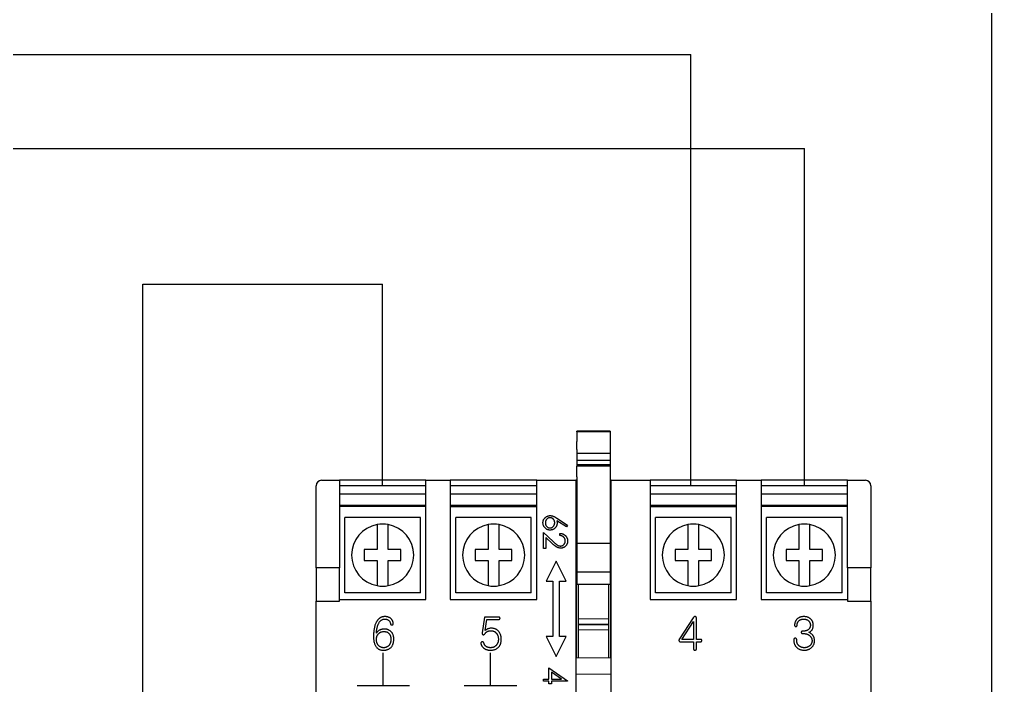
# Model space of a CAD drawing. Header units: millimetres. Extents: x 29 to 409, y 30 to 301.
# Drawn here: x 96.74 to 146.41, y 191.22 to 225.28 of the extents above; entities that cross this region are included whole.
import ezdxf

# ---------------------------------------------------------------- set-up
doc = ezdxf.new("R2010")
doc.units = ezdxf.units.MM
doc.layers.add('ASHADE', color=7, linetype='Continuous')
doc.layers.add('Z_OM_OUTLINE', color=7, linetype='Continuous', lineweight=30)
doc.layers.add('Z_OM_THIN_LINE', color=2, linetype='Continuous', lineweight=13)

msp = doc.modelspace()

# ---------------------------------------------------------------- linework, layer by layer
for p, q in [((131.042, 201.434), (131.042, 223.487)), ((136.843, 201.434), (136.843, 218.687)), ((103.038, 149.516), (103.038, 211.742)), ((115.297, 201.434), (115.297, 211.742)), ((115.329, 191.219), (115.329, 192.89)), ((120.807, 191.219), (120.807, 192.89))]:
    msp.add_line(p, q)
at = {"layer": 'ASHADE', "ltscale": 2}
msp.add_line((146.409, 236.123), (146.409, 157.77), dxfattribs=at)
at = {"layer": 'ASHADE'}
for p, q in [((89.406, 223.487), (131.042, 223.487)), ((89.412, 218.687), (136.843, 218.687)), ((103.038, 211.742), (115.297, 211.742)), ((113.988, 191.219), (116.671, 191.219)), ((119.466, 191.219), (122.149, 191.219))]:
    msp.add_line(p, q, dxfattribs=at)
at = {"layer": 'Z_OM_OUTLINE'}
for p, q in [((126.92, 204.226), (125.219, 204.226)), ((125.219, 204.186), (125.219, 204.226)), ((126.92, 204.186), (125.219, 204.186)), ((125.219, 204.186), (125.219, 203.707)), ((126.92, 204.226), (126.92, 204.186)), ((126.92, 204.186), (126.92, 203.707)), ((125.219, 203.285), (125.219, 203.707)), ((126.92, 203.707), (126.92, 203.285)), ((125.219, 203.285), (125.219, 203.086)), ((126.92, 203.285), (126.92, 203.086)), ((126.92, 203.086), (125.219, 203.086)), ((125.219, 203.086), (125.219, 202.731)), ((126.92, 202.731), (125.219, 202.731)), ((125.219, 202.731), (125.219, 202.511)), ((126.92, 203.086), (126.92, 202.731)), ((126.92, 202.731), (126.92, 202.511)), ((126.92, 202.511), (125.219, 202.511)), ((125.219, 202.511), (125.219, 202.44)), ((126.92, 202.44), (125.219, 202.44)), ((125.219, 201.893), (125.219, 202.44)), ((126.92, 202.511), (126.92, 202.44)), ((126.92, 202.44), (126.92, 201.893)), ((112.178, 201.717), (113.085, 201.717)), ((113.085, 201.717), (113.085, 201.15)), ((117.508, 201.717), (113.085, 201.717)), ((117.508, 201.15), (117.508, 201.717)), ((117.508, 201.717), (118.755, 201.717)), ((118.755, 201.717), (118.755, 201.15)), ((123.178, 201.717), (118.755, 201.717)), ((123.178, 201.15), (123.178, 201.717)), ((123.178, 201.717), (125.162, 201.717)), ((125.162, 201.717), (125.162, 201.15)), ((125.219, 201.717), (125.162, 201.717)), ((125.219, 201.893), (125.219, 198.491)), ((126.92, 201.893), (126.92, 198.491)), ((126.977, 201.717), (126.92, 201.717)), ((126.977, 201.717), (128.961, 201.717)), ((126.977, 201.15), (126.977, 201.717)), ((128.961, 201.717), (128.961, 201.15)), ((133.384, 201.717), (128.961, 201.717)), ((133.384, 201.15), (133.384, 201.717)), ((133.384, 201.717), (134.631, 201.717)), ((134.631, 201.717), (134.631, 201.15)), ((139.054, 201.717), (134.631, 201.717)), ((139.054, 201.717), (139.961, 201.717)), ((139.054, 201.15), (139.054, 201.717)), ((111.895, 201.15), (111.895, 201.434)), ((117.508, 201.434), (113.085, 201.434)), ((123.178, 201.434), (118.755, 201.434)), ((133.384, 201.434), (128.961, 201.434)), ((139.054, 201.434), (134.631, 201.434)), ((140.245, 201.434), (140.245, 201.15)), ((111.895, 197.238), (111.895, 201.15)), ((113.085, 201.15), (113.085, 197.238)), ((117.508, 201.008), (113.085, 201.008)), ((117.508, 195.622), (117.508, 201.15)), ((118.755, 201.15), (118.755, 195.622)), ((123.178, 201.008), (118.755, 201.008)), ((123.178, 195.622), (123.178, 201.15)), ((125.162, 201.15), (125.162, 188.844)), ((125.162, 200.753), (125.219, 200.753)), ((126.92, 200.753), (126.977, 200.753)), ((126.977, 188.844), (126.977, 201.15)), ((128.961, 201.15), (128.961, 195.622)), ((133.384, 201.008), (128.961, 201.008)), ((133.384, 195.622), (133.384, 201.15)), ((134.631, 201.15), (134.631, 195.622)), ((139.054, 201.008), (134.631, 201.008)), ((139.054, 197.238), (139.054, 201.15)), ((140.245, 201.15), (140.245, 197.238)), ((113.085, 200.441), (117.508, 200.441)), ((113.085, 200.413), (117.508, 200.413)), ((113.085, 200.384), (117.508, 200.384)), ((118.755, 200.441), (123.178, 200.441)), ((118.755, 200.413), (123.178, 200.413)), ((118.755, 200.383), (123.178, 200.383)), ((125.162, 200.186), (125.219, 200.186)), ((126.92, 200.186), (126.977, 200.186)), ((128.961, 200.441), (133.384, 200.441)), ((128.961, 200.413), (133.384, 200.413)), ((128.961, 200.383), (133.384, 200.383)), ((134.631, 200.441), (139.054, 200.441)), ((134.631, 200.413), (139.054, 200.413)), ((134.631, 200.384), (139.054, 200.384)), ((113.369, 195.962), (113.369, 199.818)), ((117.224, 199.818), (113.369, 199.818)), ((117.224, 195.962), (117.224, 199.818)), ((119.039, 195.962), (119.039, 199.818)), ((122.894, 199.818), (119.039, 199.818)), ((122.894, 195.962), (122.894, 199.818)), ((124.201, 199.774), (124.749, 199.416)), ((129.244, 195.962), (129.244, 199.818)), ((133.099, 199.818), (129.244, 199.818)), ((133.099, 195.962), (133.099, 199.818)), ((134.914, 195.962), (134.914, 199.818)), ((138.769, 199.818), (134.914, 199.818)), ((138.769, 195.962), (138.769, 199.818)), ((124.684, 199.333), (124.199, 199.65)), ((124.749, 199.416), (124.684, 199.333)), ((115.013, 198.87), (115.013, 198.173)), ((115.58, 198.173), (115.58, 198.87)), ((120.683, 198.87), (120.683, 198.173)), ((121.25, 198.173), (121.25, 198.87)), ((123.518, 198.231), (123.518, 199.047)), ((123.518, 199.047), (124.015, 198.581)), ((123.962, 198.489), (123.641, 198.79)), ((123.641, 198.79), (123.641, 198.231)), ((124.349, 198.893), (124.349, 199.001)), ((130.888, 198.87), (130.888, 198.173)), ((131.455, 198.173), (131.455, 198.87)), ((136.558, 198.87), (136.558, 198.173)), ((137.125, 198.173), (137.125, 198.87)), ((123.641, 198.231), (123.518, 198.231)), ((126.92, 198.491), (125.219, 198.491)), ((125.219, 198.491), (125.219, 197.023)), ((126.92, 198.491), (126.92, 197.023)), ((114.361, 198.173), (114.361, 197.606)), ((115.013, 198.173), (114.361, 198.173)), ((116.232, 198.173), (115.58, 198.173)), ((116.232, 197.606), (116.232, 198.173)), ((120.683, 198.173), (120.031, 198.173)), ((120.031, 198.173), (120.031, 197.606)), ((121.902, 198.173), (121.25, 198.173)), ((121.902, 197.606), (121.902, 198.173)), ((130.236, 198.173), (130.236, 197.606)), ((130.888, 198.173), (130.236, 198.173)), ((132.107, 198.173), (131.455, 198.173)), ((132.107, 197.606), (132.107, 198.173)), ((135.906, 198.173), (135.906, 197.606)), ((136.558, 198.173), (135.906, 198.173)), ((137.777, 198.173), (137.125, 198.173)), ((137.777, 197.606), (137.777, 198.173)), ((111.895, 197.238), (111.895, 195.537)), ((113.085, 197.238), (111.895, 197.238)), ((113.085, 195.537), (113.085, 197.238)), ((114.361, 197.606), (115.013, 197.606)), ((115.013, 197.606), (115.013, 196.909)), ((115.58, 197.606), (116.232, 197.606)), ((115.58, 196.909), (115.58, 197.606)), ((120.031, 197.606), (120.683, 197.606)), ((120.683, 197.606), (120.683, 196.909)), ((121.25, 197.606), (121.902, 197.606)), ((121.25, 196.909), (121.25, 197.606)), ((124.17, 197.578), (123.66, 196.557)), ((124.681, 196.557), (124.17, 197.578)), ((130.236, 197.606), (130.888, 197.606)), ((130.888, 197.606), (130.888, 196.909)), ((131.455, 197.606), (132.107, 197.606)), ((131.455, 196.909), (131.455, 197.606)), ((135.906, 197.606), (136.558, 197.606)), ((136.558, 197.606), (136.558, 196.909)), ((137.125, 197.606), (137.777, 197.606)), ((137.125, 196.909), (137.125, 197.606)), ((140.245, 197.238), (139.054, 197.238)), ((139.054, 197.238), (139.054, 195.537)), ((140.245, 195.537), (140.245, 197.238)), ((126.92, 197.023), (125.219, 197.023)), ((125.219, 197.023), (125.219, 196.41)), ((126.92, 197.023), (126.92, 196.41)), ((123.66, 196.557), (124, 196.557)), ((124, 196.557), (124, 193.722)), ((124.34, 196.557), (124.681, 196.557)), ((124.34, 193.722), (124.34, 196.557)), ((125.219, 196.41), (126.92, 196.41)), ((117.224, 195.962), (113.369, 195.962)), ((122.894, 195.962), (119.039, 195.962)), ((133.099, 195.962), (129.244, 195.962)), ((138.769, 195.962), (134.914, 195.962)), ((111.895, 195.537), (113.085, 195.537)), ((111.895, 184.424), (111.895, 195.537)), ((113.085, 195.622), (117.508, 195.622)), ((118.755, 195.622), (123.178, 195.622)), ((128.961, 195.622), (133.384, 195.622)), ((134.631, 195.622), (139.054, 195.622)), ((139.054, 195.537), (140.245, 195.537)), ((140.245, 195.537), (140.245, 184.424)), ((120.502, 194.724), (120.384, 193.919)), ((121.221, 194.724), (120.502, 194.724)), ((120.533, 194.031), (120.618, 194.597)), ((120.618, 194.597), (121.221, 194.597)), ((131.164, 194.684), (130.465, 193.614)), ((130.589, 193.579), (131.182, 194.487)), ((131.182, 194.487), (131.182, 193.579)), ((131.331, 193.579), (131.331, 194.669)), ((124, 193.722), (123.66, 193.722)), ((123.66, 193.722), (124.17, 192.702)), ((124.17, 192.702), (124.681, 193.722)), ((124.681, 193.722), (124.34, 193.722)), ((136.812, 194.003), (136.749, 194.003)), ((136.749, 193.876), (136.828, 193.876)), ((130.512, 193.452), (131.182, 193.452)), ((131.182, 193.579), (130.589, 193.579)), ((131.182, 193.452), (131.182, 193.095)), ((131.547, 193.579), (131.331, 193.579)), ((131.331, 193.452), (131.54, 193.452)), ((131.331, 193.095), (131.331, 193.452)), ((136.304, 193.575), (136.304, 193.527)), ((136.452, 193.525), (136.452, 193.575)), ((123.795, 191.554), (123.795, 192.123)), ((123.795, 192.123), (124.749, 191.468)), ((124.439, 191.554), (123.918, 191.911)), ((123.918, 191.911), (123.918, 191.554)), ((123.518, 191.554), (123.795, 191.554)), ((123.518, 191.446), (123.518, 191.554)), ((123.795, 191.446), (123.518, 191.446)), ((123.795, 191.307), (123.795, 191.446)), ((123.918, 191.307), (123.795, 191.307)), ((123.918, 191.554), (124.439, 191.554)), ((124.749, 191.446), (123.918, 191.446)), ((123.918, 191.446), (123.918, 191.307)), ((124.749, 191.468), (124.749, 191.446))]:
    msp.add_line(p, q, dxfattribs=at)
for centre, radius, start, end in [((112.178, 201.434), 0.283, 90, 180), ((139.961, 201.434), 0.283, 0, 90), ((115.297, 197.89), 1.588, 100.2866, 259.7134), ((115.297, 197.89), 1.588, 79.7134, 100.2866), ((115.297, 197.89), 1.588, 280.2866, 79.7134), ((120.967, 197.89), 1.588, 100.2866, 259.7134), ((120.967, 197.89), 1.588, 79.7134, 100.2866), ((120.967, 197.89), 1.588, 280.2866, 79.7134), ((131.172, 197.89), 1.588, 100.2866, 259.7134), ((131.172, 197.89), 1.588, 79.7134, 100.2866), ((131.172, 197.89), 1.588, 280.2866, 79.7134), ((136.842, 197.89), 1.588, 100.2866, 259.7134), ((136.842, 197.89), 1.588, 79.7134, 100.2866), ((136.842, 197.89), 1.588, 280.2866, 79.7134), ((115.297, 197.89), 1.588, 259.7134, 280.2866), ((120.967, 197.89), 1.588, 259.7134, 280.2866), ((131.172, 197.89), 1.588, 259.7134, 280.2866), ((136.842, 197.89), 1.588, 259.7134, 280.2866)]:
    msp.add_arc(centre, radius, start, end, dxfattribs=at)
for points, knots in [([(123.487, 199.545), (123.488, 199.561), (123.489, 199.593), (123.498, 199.64), (123.513, 199.685), (123.534, 199.728), (123.56, 199.768), (123.591, 199.804), (123.628, 199.835), (123.668, 199.861), (123.712, 199.882), (123.757, 199.897), (123.805, 199.907), (123.837, 199.908), (123.853, 199.908)], [0, 0, 0, 0, 0.084339, 0.167061, 0.249579, 0.33294, 0.416119, 0.49776, 0.580626, 0.664858, 0.749533, 0.832448, 0.915661, 1, 1, 1, 1]), ([(123.849, 199.801), (123.84, 199.8), (123.824, 199.8), (123.801, 199.796), (123.778, 199.79), (123.757, 199.782), (123.736, 199.771), (123.716, 199.758), (123.698, 199.742), (123.68, 199.724), (123.664, 199.705), (123.649, 199.684), (123.637, 199.662), (123.627, 199.64), (123.62, 199.616), (123.614, 199.591), (123.611, 199.565), (123.611, 199.548), (123.61, 199.539)], [0, 0, 0, 0, 0.061846, 0.121875, 0.180772, 0.239261, 0.298623, 0.358671, 0.420767, 0.485205, 0.550356, 0.613636, 0.676603, 0.739323, 0.802186, 0.866731, 0.932045, 1, 1, 1, 1]), ([(124.087, 199.549), (124.087, 199.558), (124.087, 199.576), (124.084, 199.602), (124.078, 199.627), (124.07, 199.65), (124.061, 199.673), (124.049, 199.693), (124.034, 199.713), (124.018, 199.731), (124, 199.747), (123.981, 199.761), (123.962, 199.774), (123.941, 199.784), (123.919, 199.791), (123.896, 199.797), (123.873, 199.8), (123.857, 199.8), (123.849, 199.801)], [0, 0, 0, 0, 0.070596, 0.138509, 0.203802, 0.266994, 0.329059, 0.391139, 0.453136, 0.515769, 0.577944, 0.638945, 0.698364, 0.757306, 0.816402, 0.876272, 0.93682, 1, 1, 1, 1]), ([(123.853, 199.908), (123.865, 199.908), (123.89, 199.907), (123.929, 199.902), (123.968, 199.892), (124.001, 199.882), (124.028, 199.871), (124.05, 199.861), (124.073, 199.851), (124.096, 199.838), (124.121, 199.825), (124.147, 199.809), (124.174, 199.792), (124.192, 199.78), (124.201, 199.774)], [0, 0, 0, 0, 0.097806, 0.199612, 0.305296, 0.415817, 0.474241, 0.537287, 0.603386, 0.674311, 0.74953, 0.828608, 0.912043, 1, 1, 1, 1]), ([(115.013, 199.452), (115.013, 199.452), (115.013, 199.451), (115.013, 199.428), (115.013, 199.341), (115.013, 199.198), (115.013, 199.033), (115.013, 198.92), (115.013, 198.87)], [0, 0, 0, 0, 0.0255, 0.200841, 0.411603, 0.62228, 0.835316, 1, 1, 1, 1]), ([(115.58, 198.87), (115.58, 198.921), (115.58, 199.04), (115.58, 199.212), (115.58, 199.349), (115.58, 199.435), (115.58, 199.446), (115.58, 199.452)], [0, 0, 0, 0, 0.168651, 0.396242, 0.614757, 0.799387, 1, 1, 1, 1]), ([(120.683, 199.452), (120.683, 199.452), (120.683, 199.451), (120.683, 199.428), (120.683, 199.341), (120.683, 199.198), (120.683, 199.033), (120.683, 198.92), (120.683, 198.87)], [0, 0, 0, 0, 0.0255, 0.200841, 0.411603, 0.62228, 0.835316, 1, 1, 1, 1]), ([(121.25, 198.87), (121.25, 198.921), (121.25, 199.04), (121.25, 199.212), (121.25, 199.349), (121.25, 199.435), (121.25, 199.446), (121.25, 199.452)], [0, 0, 0, 0, 0.168651, 0.396242, 0.614757, 0.799387, 1, 1, 1, 1]), ([(123.855, 199.17), (123.838, 199.17), (123.805, 199.172), (123.757, 199.181), (123.711, 199.196), (123.668, 199.217), (123.629, 199.244), (123.593, 199.276), (123.562, 199.313), (123.535, 199.354), (123.514, 199.399), (123.499, 199.446), (123.489, 199.495), (123.488, 199.528), (123.487, 199.545)], [0, 0, 0, 0, 0.085993, 0.169113, 0.250536, 0.331896, 0.41356, 0.494112, 0.576294, 0.660703, 0.74612, 0.83001, 0.914417, 1, 1, 1, 1]), ([(123.61, 199.539), (123.611, 199.53), (123.611, 199.513), (123.614, 199.487), (123.62, 199.462), (123.627, 199.438), (123.637, 199.416), (123.649, 199.394), (123.664, 199.373), (123.68, 199.354), (123.697, 199.336), (123.716, 199.32), (123.736, 199.307), (123.757, 199.297), (123.778, 199.288), (123.801, 199.282), (123.824, 199.278), (123.84, 199.278), (123.849, 199.278)], [0, 0, 0, 0, 0.067943, 0.133246, 0.19778, 0.260632, 0.323341, 0.386297, 0.450071, 0.51521, 0.579637, 0.641333, 0.701709, 0.76078, 0.819259, 0.878146, 0.938165, 1, 1, 1, 1]), ([(123.849, 199.278), (123.857, 199.278), (123.873, 199.278), (123.896, 199.282), (123.919, 199.288), (123.941, 199.297), (123.962, 199.308), (123.981, 199.322), (124, 199.338), (124.018, 199.357), (124.034, 199.377), (124.049, 199.398), (124.061, 199.421), (124.07, 199.444), (124.078, 199.469), (124.084, 199.495), (124.087, 199.521), (124.087, 199.539), (124.087, 199.549)], [0, 0, 0, 0, 0.061145, 0.120007, 0.178246, 0.236508, 0.294903, 0.354696, 0.416717, 0.480659, 0.545834, 0.609768, 0.672988, 0.73581, 0.799817, 0.86476, 0.93108, 1, 1, 1, 1]), ([(124.211, 199.526), (124.21, 199.514), (124.21, 199.49), (124.205, 199.454), (124.197, 199.421), (124.185, 199.388), (124.171, 199.357), (124.153, 199.328), (124.132, 199.3), (124.108, 199.273), (124.082, 199.249), (124.054, 199.228), (124.025, 199.21), (123.993, 199.195), (123.961, 199.184), (123.927, 199.176), (123.891, 199.171), (123.867, 199.17), (123.855, 199.17)], [0, 0, 0, 0, 0.065232, 0.128407, 0.19007, 0.250947, 0.311551, 0.372869, 0.435031, 0.49908, 0.5631, 0.62552, 0.686691, 0.747683, 0.80856, 0.87074, 0.93434, 1, 1, 1, 1]), ([(124.199, 199.65), (124.202, 199.629), (124.209, 199.588), (124.21, 199.546), (124.211, 199.526)], [0, 0, 0, 0, 0.512659, 1, 1, 1, 1]), ([(130.888, 199.452), (130.888, 199.452), (130.888, 199.451), (130.888, 199.428), (130.888, 199.341), (130.888, 199.198), (130.888, 199.033), (130.888, 198.92), (130.888, 198.87)], [0, 0, 0, 0, 0.0255, 0.200841, 0.411603, 0.62228, 0.835316, 1, 1, 1, 1]), ([(131.455, 198.87), (131.455, 198.921), (131.455, 199.04), (131.455, 199.212), (131.455, 199.349), (131.455, 199.435), (131.455, 199.446), (131.455, 199.452)], [0, 0, 0, 0, 0.168651, 0.396242, 0.614757, 0.799387, 1, 1, 1, 1]), ([(136.558, 199.452), (136.558, 199.452), (136.558, 199.451), (136.558, 199.428), (136.558, 199.341), (136.558, 199.198), (136.558, 199.033), (136.558, 198.92), (136.558, 198.87)], [0, 0, 0, 0, 0.0255, 0.200841, 0.411603, 0.62228, 0.835316, 1, 1, 1, 1]), ([(137.125, 198.87), (137.125, 198.921), (137.125, 199.04), (137.125, 199.212), (137.125, 199.349), (137.125, 199.435), (137.125, 199.446), (137.125, 199.452)], [0, 0, 0, 0, 0.168651, 0.396242, 0.614757, 0.799387, 1, 1, 1, 1]), ([(124.349, 199.001), (124.363, 199), (124.391, 198.999), (124.432, 198.992), (124.471, 198.983), (124.508, 198.97), (124.544, 198.954), (124.577, 198.934), (124.608, 198.911), (124.637, 198.885), (124.663, 198.856), (124.686, 198.826), (124.706, 198.794), (124.722, 198.76), (124.734, 198.725), (124.743, 198.688), (124.748, 198.649), (124.749, 198.623), (124.749, 198.609)], [0, 0, 0, 0, 0.068799, 0.135118, 0.199001, 0.261934, 0.323531, 0.385435, 0.447216, 0.510018, 0.572511, 0.633364, 0.693217, 0.752555, 0.812558, 0.873261, 0.935543, 1, 1, 1, 1]), ([(124.626, 198.615), (124.626, 198.624), (124.625, 198.643), (124.622, 198.67), (124.617, 198.696), (124.608, 198.72), (124.598, 198.744), (124.585, 198.766), (124.571, 198.787), (124.554, 198.806), (124.534, 198.824), (124.513, 198.841), (124.49, 198.854), (124.466, 198.867), (124.439, 198.876), (124.411, 198.884), (124.381, 198.89), (124.36, 198.892), (124.349, 198.893)], [0, 0, 0, 0, 0.064442, 0.126553, 0.186779, 0.245944, 0.30411, 0.361785, 0.420255, 0.479943, 0.540286, 0.600712, 0.661962, 0.724472, 0.788881, 0.856306, 0.926348, 1, 1, 1, 1]), ([(124.392, 198.247), (124.376, 198.247), (124.342, 198.248), (124.294, 198.258), (124.247, 198.274), (124.209, 198.292), (124.178, 198.311), (124.153, 198.328), (124.126, 198.347), (124.097, 198.37), (124.066, 198.396), (124.033, 198.424), (123.998, 198.456), (123.974, 198.478), (123.962, 198.489)], [0, 0, 0, 0, 0.098701, 0.195671, 0.29242, 0.391339, 0.444459, 0.504225, 0.570348, 0.642914, 0.72229, 0.807923, 0.90047, 1, 1, 1, 1]), ([(124.015, 198.581), (124.027, 198.57), (124.049, 198.548), (124.083, 198.517), (124.113, 198.49), (124.142, 198.465), (124.168, 198.444), (124.192, 198.425), (124.213, 198.41), (124.238, 198.393), (124.268, 198.378), (124.305, 198.364), (124.344, 198.356), (124.37, 198.355), (124.383, 198.354)], [0, 0, 0, 0, 0.110794, 0.212813, 0.306078, 0.390617, 0.467233, 0.534451, 0.593867, 0.644833, 0.736221, 0.825037, 0.911992, 1, 1, 1, 1]), ([(124.383, 198.354), (124.391, 198.355), (124.407, 198.355), (124.431, 198.359), (124.454, 198.364), (124.475, 198.373), (124.497, 198.384), (124.517, 198.397), (124.536, 198.412), (124.554, 198.43), (124.571, 198.449), (124.586, 198.469), (124.598, 198.491), (124.608, 198.514), (124.616, 198.537), (124.622, 198.562), (124.625, 198.588), (124.626, 198.606), (124.626, 198.615)], [0, 0, 0, 0, 0.061969, 0.122129, 0.180999, 0.240162, 0.299865, 0.359951, 0.421742, 0.486546, 0.551508, 0.614995, 0.67724, 0.739715, 0.803039, 0.866487, 0.931969, 1, 1, 1, 1]), ([(124.749, 198.609), (124.749, 198.596), (124.748, 198.57), (124.743, 198.532), (124.735, 198.496), (124.723, 198.463), (124.708, 198.431), (124.69, 198.401), (124.668, 198.372), (124.643, 198.347), (124.616, 198.323), (124.588, 198.303), (124.558, 198.285), (124.527, 198.271), (124.495, 198.26), (124.462, 198.252), (124.428, 198.248), (124.404, 198.247), (124.392, 198.247)], [0, 0, 0, 0, 0.06948, 0.136525, 0.200801, 0.263983, 0.325711, 0.387271, 0.449493, 0.512955, 0.576266, 0.637575, 0.697901, 0.757558, 0.816588, 0.876646, 0.937286, 1, 1, 1, 1]), ([(115.013, 196.909), (115.013, 196.889), (115.013, 196.798), (115.013, 196.643), (115.013, 196.478), (115.013, 196.367), (115.013, 196.33), (115.013, 196.328), (115.013, 196.328)], [0, 0, 0, 0, 0.069792, 0.302406, 0.524274, 0.739225, 0.950123, 1, 1, 1, 1]), ([(115.58, 196.328), (115.58, 196.329), (115.58, 196.334), (115.58, 196.386), (115.58, 196.503), (115.58, 196.666), (115.58, 196.809), (115.58, 196.892), (115.58, 196.909)], [0, 0, 0, 0, 0.097073, 0.305417, 0.514403, 0.725608, 0.940944, 1, 1, 1, 1]), ([(120.683, 196.909), (120.683, 196.889), (120.683, 196.798), (120.683, 196.643), (120.683, 196.478), (120.683, 196.367), (120.683, 196.33), (120.683, 196.328), (120.683, 196.328)], [0, 0, 0, 0, 0.069792, 0.302406, 0.524274, 0.739225, 0.950123, 1, 1, 1, 1]), ([(121.25, 196.328), (121.25, 196.329), (121.25, 196.334), (121.25, 196.386), (121.25, 196.503), (121.25, 196.666), (121.25, 196.809), (121.25, 196.892), (121.25, 196.909)], [0, 0, 0, 0, 0.097073, 0.305417, 0.514403, 0.725608, 0.940944, 1, 1, 1, 1]), ([(130.888, 196.909), (130.888, 196.889), (130.888, 196.798), (130.888, 196.643), (130.888, 196.478), (130.888, 196.367), (130.888, 196.33), (130.888, 196.328), (130.888, 196.328)], [0, 0, 0, 0, 0.069792, 0.302406, 0.524274, 0.739225, 0.950123, 1, 1, 1, 1]), ([(131.455, 196.328), (131.455, 196.329), (131.455, 196.334), (131.455, 196.386), (131.455, 196.503), (131.455, 196.666), (131.455, 196.809), (131.455, 196.892), (131.455, 196.909)], [0, 0, 0, 0, 0.097073, 0.305417, 0.514403, 0.725608, 0.940944, 1, 1, 1, 1]), ([(136.558, 196.909), (136.558, 196.889), (136.558, 196.798), (136.558, 196.643), (136.558, 196.478), (136.558, 196.367), (136.558, 196.33), (136.558, 196.328), (136.558, 196.328)], [0, 0, 0, 0, 0.069792, 0.302406, 0.524274, 0.739225, 0.950123, 1, 1, 1, 1]), ([(137.125, 196.328), (137.125, 196.329), (137.125, 196.334), (137.125, 196.386), (137.125, 196.503), (137.125, 196.666), (137.125, 196.809), (137.125, 196.892), (137.125, 196.909)], [0, 0, 0, 0, 0.097073, 0.305417, 0.514403, 0.725608, 0.940944, 1, 1, 1, 1]), ([(115.41, 194.745), (115.398, 194.745), (115.374, 194.744), (115.339, 194.741), (115.305, 194.735), (115.272, 194.727), (115.24, 194.716), (115.209, 194.703), (115.18, 194.688), (115.151, 194.67), (115.124, 194.65), (115.098, 194.628), (115.073, 194.603), (115.048, 194.576), (115.026, 194.546), (115.004, 194.514), (114.984, 194.48), (114.971, 194.456), (114.965, 194.444)], [0, 0, 0, 0, 0.063959, 0.125825, 0.186582, 0.245913, 0.304712, 0.36331, 0.421523, 0.480222, 0.539607, 0.599797, 0.66184, 0.724812, 0.790248, 0.857614, 0.92747, 1, 1, 1, 1]), ([(115.692, 194.665), (115.682, 194.672), (115.663, 194.684), (115.632, 194.7), (115.6, 194.714), (115.566, 194.726), (115.529, 194.734), (115.491, 194.741), (115.451, 194.744), (115.424, 194.745), (115.41, 194.745)], [0, 0, 0, 0, 0.115236, 0.232314, 0.351064, 0.47187, 0.596677, 0.726496, 0.860708, 1, 1, 1, 1]), ([(121.276, 194.706), (121.272, 194.708), (121.265, 194.714), (121.251, 194.72), (121.237, 194.723), (121.227, 194.724), (121.221, 194.724)], [0, 0, 0, 0, 0.235533, 0.471133, 0.727815, 1, 1, 1, 1]), ([(121.296, 194.66), (121.296, 194.665), (121.295, 194.673), (121.291, 194.685), (121.285, 194.696), (121.279, 194.703), (121.276, 194.706)], [0, 0, 0, 0, 0.25367, 0.497236, 0.743622, 1, 1, 1, 1]), ([(131.268, 194.745), (131.258, 194.745), (131.238, 194.744), (131.209, 194.732), (131.184, 194.712), (131.171, 194.694), (131.164, 194.684)], [0, 0, 0, 0, 0.241099, 0.47415, 0.722044, 1, 1, 1, 1]), ([(131.331, 194.669), (131.331, 194.674), (131.33, 194.685), (131.327, 194.7), (131.322, 194.713), (131.315, 194.724), (131.306, 194.733), (131.295, 194.739), (131.282, 194.743), (131.273, 194.744), (131.268, 194.745)], [0, 0, 0, 0, 0.152088, 0.285787, 0.410181, 0.524126, 0.631503, 0.744863, 0.864425, 1, 1, 1, 1]), ([(136.821, 194.745), (136.803, 194.745), (136.767, 194.744), (136.715, 194.738), (136.665, 194.727), (136.619, 194.712), (136.576, 194.693), (136.535, 194.67), (136.498, 194.642), (136.476, 194.621), (136.464, 194.61)], [0, 0, 0, 0, 0.1395948, 0.2733021, 0.4013231, 0.5248486, 0.6448607, 0.7630482, 0.8809087, 1, 1, 1, 1]), ([(137.18, 194.609), (137.168, 194.62), (137.146, 194.641), (137.108, 194.669), (137.067, 194.692), (137.023, 194.712), (136.976, 194.727), (136.927, 194.737), (136.875, 194.744), (136.839, 194.745), (136.821, 194.745)], [0, 0, 0, 0, 0.119403, 0.238248, 0.357024, 0.477262, 0.600679, 0.727761, 0.860591, 1, 1, 1, 1]), ([(114.965, 194.444), (114.954, 194.421), (114.932, 194.375), (114.905, 194.3), (114.882, 194.221), (114.863, 194.135), (114.848, 194.045), (114.838, 193.948), (114.831, 193.847), (114.831, 193.777), (114.83, 193.741)], [0, 0, 0, 0, 0.104548, 0.213612, 0.328369, 0.449206, 0.576591, 0.710517, 0.851708, 1, 1, 1, 1]), ([(114.979, 193.901), (114.98, 193.924), (114.983, 193.97), (114.991, 194.036), (115, 194.1), (115.011, 194.16), (115.025, 194.217), (115.041, 194.272), (115.058, 194.323), (115.073, 194.355), (115.08, 194.371)], [0, 0, 0, 0, 0.1441692, 0.2826311, 0.4148212, 0.5416064, 0.6635138, 0.7805282, 0.8922789, 1, 1, 1, 1]), ([(115.08, 194.371), (115.089, 194.391), (115.108, 194.428), (115.141, 194.479), (115.178, 194.521), (115.217, 194.557), (115.261, 194.584), (115.307, 194.604), (115.357, 194.615), (115.391, 194.617), (115.408, 194.618)], [0, 0, 0, 0, 0.149126, 0.287304, 0.414903, 0.535429, 0.65111, 0.765091, 0.880418, 1, 1, 1, 1]), ([(115.408, 194.618), (115.419, 194.618), (115.44, 194.617), (115.47, 194.613), (115.499, 194.608), (115.526, 194.6), (115.551, 194.59), (115.575, 194.577), (115.597, 194.563), (115.61, 194.551), (115.616, 194.545)], [0, 0, 0, 0, 0.142355, 0.276813, 0.406845, 0.530769, 0.651169, 0.767312, 0.884488, 1, 1, 1, 1]), ([(115.616, 194.545), (115.626, 194.534), (115.647, 194.512), (115.671, 194.472), (115.688, 194.426), (115.695, 194.393), (115.699, 194.376)], [0, 0, 0, 0, 0.234182, 0.473901, 0.726407, 1, 1, 1, 1]), ([(115.842, 194.397), (115.839, 194.411), (115.835, 194.439), (115.825, 194.48), (115.811, 194.517), (115.794, 194.553), (115.773, 194.585), (115.75, 194.615), (115.723, 194.642), (115.702, 194.657), (115.692, 194.665)], [0, 0, 0, 0, 0.137815, 0.269388, 0.395397, 0.518808, 0.638579, 0.757582, 0.878059, 1, 1, 1, 1]), ([(115.699, 194.376), (115.7, 194.371), (115.702, 194.361), (115.708, 194.348), (115.716, 194.337), (115.725, 194.329), (115.736, 194.323), (115.749, 194.32), (115.764, 194.319), (115.774, 194.32), (115.779, 194.321)], [0, 0, 0, 0, 0.142917, 0.2713388, 0.3874412, 0.4976992, 0.6100851, 0.7268401, 0.8557136, 1, 1, 1, 1]), ([(115.779, 194.321), (115.785, 194.322), (115.795, 194.324), (115.809, 194.33), (115.82, 194.337), (115.83, 194.346), (115.836, 194.357), (115.841, 194.369), (115.843, 194.382), (115.842, 194.392), (115.842, 194.397)], [0, 0, 0, 0, 0.151287, 0.287166, 0.408612, 0.52102, 0.631653, 0.74362, 0.864917, 1, 1, 1, 1]), ([(121.221, 194.597), (121.227, 194.597), (121.237, 194.597), (121.252, 194.602), (121.266, 194.608), (121.274, 194.614), (121.278, 194.617)], [0, 0, 0, 0, 0.2658055, 0.5123853, 0.7567022, 1, 1, 1, 1]), ([(121.278, 194.617), (121.28, 194.62), (121.286, 194.626), (121.291, 194.637), (121.295, 194.648), (121.296, 194.656), (121.296, 194.66)], [0, 0, 0, 0, 0.259861, 0.50393, 0.75062, 1, 1, 1, 1]), ([(136.464, 194.61), (136.455, 194.6), (136.436, 194.58), (136.412, 194.546), (136.391, 194.511), (136.375, 194.474), (136.362, 194.435), (136.353, 194.395), (136.347, 194.353), (136.347, 194.324), (136.346, 194.309)], [0, 0, 0, 0, 0.12651, 0.249441, 0.37109, 0.492542, 0.615578, 0.739481, 0.867181, 1, 1, 1, 1]), ([(136.346, 194.309), (136.346, 194.304), (136.347, 194.294), (136.35, 194.279), (136.357, 194.265), (136.362, 194.258), (136.365, 194.254)], [0, 0, 0, 0, 0.26685, 0.516834, 0.757178, 1, 1, 1, 1]), ([(136.365, 194.254), (136.368, 194.251), (136.374, 194.246), (136.385, 194.24), (136.397, 194.237), (136.405, 194.236), (136.41, 194.236)], [0, 0, 0, 0, 0.239301, 0.483776, 0.729367, 1, 1, 1, 1]), ([(136.41, 194.236), (136.414, 194.236), (136.422, 194.237), (136.433, 194.24), (136.443, 194.246), (136.449, 194.251), (136.452, 194.254)], [0, 0, 0, 0, 0.260635, 0.502737, 0.750972, 1, 1, 1, 1]), ([(136.452, 194.254), (136.455, 194.258), (136.462, 194.265), (136.469, 194.278), (136.473, 194.293), (136.473, 194.303), (136.473, 194.308)], [0, 0, 0, 0, 0.24705, 0.48863, 0.740008, 1, 1, 1, 1]), ([(136.473, 194.308), (136.474, 194.319), (136.474, 194.339), (136.478, 194.369), (136.484, 194.398), (136.493, 194.426), (136.505, 194.452), (136.519, 194.477), (136.536, 194.501), (136.549, 194.516), (136.556, 194.523)], [0, 0, 0, 0, 0.132029, 0.260834, 0.384427, 0.506908, 0.629446, 0.750764, 0.87458, 1, 1, 1, 1]), ([(136.556, 194.523), (136.564, 194.531), (136.58, 194.546), (136.607, 194.565), (136.636, 194.582), (136.667, 194.595), (136.7, 194.605), (136.736, 194.612), (136.773, 194.617), (136.799, 194.618), (136.812, 194.618)], [0, 0, 0, 0, 0.117662, 0.235089, 0.352781, 0.472108, 0.595511, 0.724269, 0.858479, 1, 1, 1, 1]), ([(136.812, 194.618), (136.825, 194.618), (136.85, 194.617), (136.887, 194.612), (136.922, 194.605), (136.954, 194.594), (136.985, 194.581), (137.014, 194.565), (137.04, 194.545), (137.056, 194.53), (137.065, 194.523)], [0, 0, 0, 0, 0.13886, 0.272708, 0.399883, 0.523218, 0.643236, 0.761652, 0.880574, 1, 1, 1, 1]), ([(137.065, 194.523), (137.072, 194.515), (137.085, 194.501), (137.103, 194.476), (137.118, 194.451), (137.13, 194.424), (137.14, 194.397), (137.147, 194.368), (137.151, 194.337), (137.151, 194.317), (137.152, 194.306)], [0, 0, 0, 0, 0.128149, 0.251658, 0.373673, 0.495439, 0.618203, 0.741842, 0.868644, 1, 1, 1, 1]), ([(137.152, 194.306), (137.151, 194.296), (137.151, 194.276), (137.147, 194.247), (137.14, 194.218), (137.13, 194.191), (137.118, 194.166), (137.103, 194.141), (137.085, 194.117), (137.072, 194.103), (137.065, 194.096)], [0, 0, 0, 0, 0.130358, 0.256084, 0.380028, 0.501819, 0.622751, 0.745354, 0.870777, 1, 1, 1, 1]), ([(137.3, 194.306), (137.3, 194.32), (137.299, 194.349), (137.293, 194.391), (137.284, 194.432), (137.27, 194.471), (137.254, 194.508), (137.233, 194.544), (137.208, 194.577), (137.189, 194.598), (137.18, 194.609)], [0, 0, 0, 0, 0.1308353, 0.2577064, 0.3816458, 0.5040771, 0.6259304, 0.7475219, 0.872297, 1, 1, 1, 1]), ([(137.236, 194.056), (137.246, 194.074), (137.266, 194.111), (137.286, 194.172), (137.298, 194.238), (137.299, 194.283), (137.3, 194.306)], [0, 0, 0, 0, 0.238634, 0.482102, 0.734032, 1, 1, 1, 1]), ([(114.83, 193.741), (114.831, 193.708), (114.832, 193.645), (114.84, 193.553), (114.853, 193.469), (114.871, 193.391), (114.894, 193.321), (114.923, 193.259), (114.957, 193.202), (114.984, 193.171), (114.998, 193.155)], [0, 0, 0, 0, 0.15829, 0.305924, 0.442375, 0.568978, 0.687359, 0.797355, 0.900808, 1, 1, 1, 1]), ([(115.125, 194.044), (115.11, 194.035), (115.08, 194.016), (115.041, 193.982), (115.007, 193.944), (114.988, 193.915), (114.979, 193.901)], [0, 0, 0, 0, 0.255635, 0.504609, 0.75101, 1, 1, 1, 1]), ([(114.979, 193.578), (114.979, 193.593), (114.98, 193.621), (114.985, 193.662), (114.993, 193.701), (115.005, 193.738), (115.02, 193.773), (115.039, 193.807), (115.06, 193.839), (115.077, 193.858), (115.086, 193.867)], [0, 0, 0, 0, 0.135453, 0.265464, 0.390996, 0.514431, 0.635257, 0.756428, 0.877204, 1, 1, 1, 1]), ([(115.086, 193.867), (115.095, 193.876), (115.113, 193.894), (115.143, 193.918), (115.175, 193.938), (115.209, 193.954), (115.244, 193.966), (115.281, 193.975), (115.32, 193.981), (115.347, 193.982), (115.361, 193.982)], [0, 0, 0, 0, 0.126837, 0.250005, 0.372298, 0.493566, 0.614848, 0.739302, 0.867019, 1, 1, 1, 1]), ([(115.402, 194.109), (115.389, 194.109), (115.363, 194.108), (115.324, 194.106), (115.288, 194.1), (115.252, 194.093), (115.218, 194.084), (115.186, 194.073), (115.154, 194.06), (115.135, 194.049), (115.125, 194.044)], [0, 0, 0, 0, 0.138276, 0.271155, 0.400342, 0.525951, 0.647796, 0.766914, 0.884593, 1, 1, 1, 1]), ([(115.361, 193.982), (115.375, 193.981), (115.404, 193.981), (115.445, 193.975), (115.484, 193.966), (115.521, 193.953), (115.554, 193.935), (115.585, 193.914), (115.613, 193.889), (115.63, 193.87), (115.638, 193.861)], [0, 0, 0, 0, 0.140567, 0.272714, 0.399733, 0.522322, 0.641326, 0.759927, 0.878122, 1, 1, 1, 1]), ([(115.708, 193.991), (115.696, 194.001), (115.674, 194.019), (115.638, 194.043), (115.602, 194.064), (115.564, 194.08), (115.525, 194.093), (115.485, 194.103), (115.444, 194.108), (115.416, 194.109), (115.402, 194.109)], [0, 0, 0, 0, 0.13161, 0.259174, 0.383585, 0.506712, 0.628697, 0.750578, 0.874244, 1, 1, 1, 1]), ([(115.638, 193.861), (115.645, 193.851), (115.658, 193.833), (115.675, 193.803), (115.689, 193.771), (115.7, 193.736), (115.71, 193.7), (115.716, 193.662), (115.72, 193.622), (115.721, 193.595), (115.721, 193.581)], [0, 0, 0, 0, 0.1153346, 0.2300968, 0.3483674, 0.468571, 0.5940146, 0.7239393, 0.8583668, 1, 1, 1, 1]), ([(115.869, 193.596), (115.869, 193.617), (115.868, 193.656), (115.86, 193.714), (115.847, 193.769), (115.83, 193.821), (115.807, 193.869), (115.779, 193.913), (115.746, 193.955), (115.72, 193.979), (115.708, 193.991)], [0, 0, 0, 0, 0.138519, 0.270524, 0.397871, 0.520363, 0.640458, 0.759406, 0.878745, 1, 1, 1, 1]), ([(120.384, 193.919), (120.383, 193.914), (120.382, 193.903), (120.381, 193.888), (120.383, 193.874), (120.387, 193.861), (120.393, 193.85), (120.401, 193.84), (120.412, 193.832), (120.42, 193.827), (120.424, 193.825)], [0, 0, 0, 0, 0.150093, 0.286877, 0.413004, 0.531472, 0.643222, 0.755129, 0.873522, 1, 1, 1, 1]), ([(120.424, 193.825), (120.428, 193.824), (120.437, 193.82), (120.45, 193.819), (120.463, 193.82), (120.475, 193.825), (120.487, 193.831), (120.499, 193.841), (120.511, 193.853), (120.517, 193.863), (120.521, 193.868)], [0, 0, 0, 0, 0.120141, 0.229286, 0.338431, 0.449539, 0.567175, 0.69745, 0.838895, 1, 1, 1, 1]), ([(120.521, 193.868), (120.529, 193.879), (120.544, 193.901), (120.571, 193.93), (120.601, 193.956), (120.624, 193.97), (120.636, 193.977)], [0, 0, 0, 0, 0.251949, 0.502221, 0.748748, 1, 1, 1, 1]), ([(120.673, 194.12), (120.66, 194.115), (120.634, 194.105), (120.597, 194.084), (120.563, 194.06), (120.543, 194.04), (120.533, 194.031)], [0, 0, 0, 0, 0.250708, 0.500277, 0.748188, 1, 1, 1, 1]), ([(120.636, 193.977), (120.65, 193.984), (120.679, 193.999), (120.726, 194.014), (120.775, 194.022), (120.808, 194.024), (120.825, 194.024)], [0, 0, 0, 0, 0.246462, 0.491852, 0.742581, 1, 1, 1, 1]), ([(120.857, 194.151), (120.841, 194.151), (120.809, 194.15), (120.761, 194.144), (120.716, 194.135), (120.687, 194.125), (120.673, 194.12)], [0, 0, 0, 0, 0.260819, 0.512859, 0.75944, 1, 1, 1, 1]), ([(120.825, 194.024), (120.84, 194.024), (120.869, 194.023), (120.911, 194.017), (120.95, 194.006), (120.988, 193.991), (121.023, 193.973), (121.056, 193.949), (121.087, 193.922), (121.105, 193.901), (121.114, 193.891)], [0, 0, 0, 0, 0.133754, 0.261771, 0.386542, 0.507434, 0.627874, 0.748867, 0.872679, 1, 1, 1, 1]), ([(121.233, 193.977), (121.221, 193.991), (121.198, 194.018), (121.158, 194.054), (121.116, 194.085), (121.07, 194.109), (121.021, 194.128), (120.969, 194.142), (120.914, 194.15), (120.877, 194.151), (120.857, 194.151)], [0, 0, 0, 0, 0.1267565, 0.2496119, 0.3701132, 0.4908858, 0.6117691, 0.7361738, 0.8648863, 1, 1, 1, 1]), ([(121.114, 193.891), (121.122, 193.88), (121.137, 193.86), (121.157, 193.826), (121.174, 193.791), (121.187, 193.754), (121.198, 193.715), (121.206, 193.675), (121.21, 193.632), (121.211, 193.603), (121.211, 193.589)], [0, 0, 0, 0, 0.120217, 0.239097, 0.359536, 0.480692, 0.604885, 0.731998, 0.863728, 1, 1, 1, 1]), ([(121.359, 193.589), (121.359, 193.608), (121.358, 193.645), (121.352, 193.7), (121.342, 193.752), (121.328, 193.802), (121.311, 193.85), (121.289, 193.895), (121.263, 193.938), (121.243, 193.964), (121.233, 193.977)], [0, 0, 0, 0, 0.136772, 0.267885, 0.395691, 0.519481, 0.640677, 0.760811, 0.87952, 1, 1, 1, 1]), ([(136.749, 194.003), (136.744, 194.003), (136.735, 194.003), (136.722, 194), (136.711, 193.994), (136.702, 193.988), (136.695, 193.979), (136.69, 193.968), (136.687, 193.955), (136.687, 193.945), (136.687, 193.94)], [0, 0, 0, 0, 0.14406, 0.274802, 0.390244, 0.5, 0.609756, 0.725198, 0.85594, 1, 1, 1, 1]), ([(136.687, 193.94), (136.687, 193.935), (136.687, 193.926), (136.69, 193.912), (136.695, 193.901), (136.702, 193.892), (136.711, 193.884), (136.722, 193.879), (136.735, 193.876), (136.744, 193.876), (136.749, 193.876)], [0, 0, 0, 0, 0.148138, 0.27676, 0.396182, 0.504159, 0.616082, 0.729653, 0.858275, 1, 1, 1, 1]), ([(137.065, 194.096), (137.057, 194.088), (137.041, 194.073), (137.014, 194.055), (136.986, 194.038), (136.955, 194.026), (136.923, 194.015), (136.887, 194.009), (136.85, 194.004), (136.825, 194.003), (136.812, 194.003)], [0, 0, 0, 0, 0.117853, 0.233817, 0.351311, 0.470975, 0.595208, 0.72344, 0.858609, 1, 1, 1, 1]), ([(136.828, 193.876), (136.842, 193.876), (136.871, 193.875), (136.913, 193.87), (136.953, 193.861), (136.99, 193.849), (137.025, 193.834), (137.058, 193.815), (137.089, 193.793), (137.107, 193.776), (137.116, 193.767)], [0, 0, 0, 0, 0.139275, 0.2720576, 0.3995217, 0.5226288, 0.6435459, 0.7616594, 0.8807562, 1, 1, 1, 1]), ([(137.08, 193.944), (137.092, 193.95), (137.118, 193.963), (137.157, 193.988), (137.196, 194.02), (137.223, 194.044), (137.236, 194.056)], [0, 0, 0, 0, 0.211874, 0.448979, 0.71063, 1, 1, 1, 1]), ([(137.26, 193.808), (137.247, 193.823), (137.221, 193.852), (137.176, 193.889), (137.13, 193.921), (137.097, 193.937), (137.08, 193.944)], [0, 0, 0, 0, 0.263647, 0.515656, 0.759119, 1, 1, 1, 1]), ([(137.116, 193.767), (137.125, 193.759), (137.144, 193.742), (137.169, 193.715), (137.19, 193.686), (137.207, 193.655), (137.22, 193.623), (137.229, 193.589), (137.235, 193.553), (137.236, 193.529), (137.236, 193.517)], [0, 0, 0, 0, 0.132687, 0.259726, 0.384204, 0.505189, 0.625868, 0.747523, 0.870998, 1, 1, 1, 1]), ([(137.364, 193.518), (137.363, 193.532), (137.363, 193.559), (137.357, 193.598), (137.35, 193.637), (137.338, 193.674), (137.324, 193.709), (137.306, 193.744), (137.285, 193.777), (137.268, 193.798), (137.26, 193.808)], [0, 0, 0, 0, 0.129747, 0.255118, 0.378937, 0.502303, 0.624242, 0.747751, 0.872887, 1, 1, 1, 1]), ([(115.084, 193.272), (115.075, 193.282), (115.058, 193.302), (115.037, 193.335), (115.019, 193.37), (115.004, 193.407), (114.993, 193.447), (114.985, 193.489), (114.98, 193.533), (114.979, 193.563), (114.979, 193.578)], [0, 0, 0, 0, 0.118055, 0.235089, 0.354495, 0.474814, 0.598841, 0.727092, 0.859926, 1, 1, 1, 1]), ([(115.354, 193.155), (115.341, 193.156), (115.314, 193.156), (115.275, 193.162), (115.238, 193.171), (115.203, 193.184), (115.17, 193.2), (115.139, 193.221), (115.11, 193.244), (115.092, 193.263), (115.084, 193.272)], [0, 0, 0, 0, 0.133021, 0.261623, 0.386291, 0.507897, 0.62868, 0.749802, 0.872938, 1, 1, 1, 1]), ([(115.618, 193.272), (115.61, 193.263), (115.593, 193.244), (115.565, 193.221), (115.534, 193.2), (115.502, 193.184), (115.468, 193.171), (115.432, 193.162), (115.394, 193.156), (115.368, 193.156), (115.354, 193.155)], [0, 0, 0, 0, 0.12719, 0.249274, 0.370877, 0.492009, 0.61283, 0.737747, 0.865526, 1, 1, 1, 1]), ([(115.721, 193.581), (115.72, 193.565), (115.72, 193.535), (115.715, 193.49), (115.707, 193.448), (115.696, 193.408), (115.681, 193.37), (115.664, 193.335), (115.643, 193.302), (115.626, 193.282), (115.618, 193.272)], [0, 0, 0, 0, 0.140501, 0.274669, 0.403566, 0.52777, 0.648171, 0.766189, 0.883046, 1, 1, 1, 1]), ([(115.726, 193.174), (115.738, 193.187), (115.761, 193.213), (115.79, 193.256), (115.814, 193.304), (115.835, 193.355), (115.85, 193.41), (115.861, 193.468), (115.868, 193.531), (115.869, 193.574), (115.869, 193.596)], [0, 0, 0, 0, 0.112624, 0.226453, 0.34256, 0.461992, 0.586393, 0.717082, 0.854891, 1, 1, 1, 1]), ([(120.328, 193.42), (120.326, 193.415), (120.321, 193.407), (120.318, 193.392), (120.317, 193.376), (120.319, 193.365), (120.321, 193.36)], [0, 0, 0, 0, 0.238314, 0.478762, 0.729275, 1, 1, 1, 1]), ([(120.321, 193.36), (120.324, 193.348), (120.329, 193.323), (120.342, 193.288), (120.358, 193.255), (120.377, 193.224), (120.4, 193.195), (120.425, 193.167), (120.454, 193.141), (120.475, 193.125), (120.486, 193.118)], [0, 0, 0, 0, 0.125015, 0.248001, 0.37017, 0.491822, 0.613638, 0.739142, 0.867834, 1, 1, 1, 1]), ([(120.376, 193.452), (120.371, 193.451), (120.361, 193.448), (120.348, 193.441), (120.337, 193.432), (120.331, 193.424), (120.328, 193.42)], [0, 0, 0, 0, 0.259507, 0.508453, 0.74809, 1, 1, 1, 1]), ([(120.431, 193.445), (120.426, 193.447), (120.418, 193.451), (120.404, 193.454), (120.39, 193.454), (120.38, 193.453), (120.376, 193.452)], [0, 0, 0, 0, 0.254365, 0.50003, 0.745905, 1, 1, 1, 1]), ([(120.469, 193.394), (120.467, 193.4), (120.464, 193.411), (120.455, 193.425), (120.444, 193.437), (120.435, 193.442), (120.431, 193.445)], [0, 0, 0, 0, 0.276329, 0.528664, 0.763128, 1, 1, 1, 1]), ([(120.578, 193.222), (120.571, 193.228), (120.557, 193.239), (120.538, 193.257), (120.521, 193.277), (120.507, 193.298), (120.494, 193.32), (120.484, 193.343), (120.475, 193.368), (120.471, 193.385), (120.469, 193.394)], [0, 0, 0, 0, 0.129066, 0.25405, 0.378231, 0.50059, 0.621858, 0.745864, 0.870238, 1, 1, 1, 1]), ([(120.816, 193.155), (120.804, 193.155), (120.781, 193.156), (120.747, 193.159), (120.714, 193.164), (120.684, 193.172), (120.655, 193.181), (120.627, 193.193), (120.602, 193.206), (120.586, 193.217), (120.578, 193.222)], [0, 0, 0, 0, 0.142212, 0.278425, 0.407828, 0.533619, 0.653919, 0.771274, 0.886099, 1, 1, 1, 1]), ([(121.108, 193.289), (121.099, 193.278), (121.08, 193.257), (121.049, 193.23), (121.016, 193.207), (120.98, 193.188), (120.942, 193.173), (120.902, 193.163), (120.86, 193.156), (120.831, 193.156), (120.816, 193.155)], [0, 0, 0, 0, 0.127638, 0.251944, 0.374404, 0.494753, 0.615597, 0.739359, 0.867327, 1, 1, 1, 1]), ([(121.211, 193.589), (121.211, 193.574), (121.21, 193.546), (121.205, 193.504), (121.197, 193.464), (121.186, 193.426), (121.172, 193.389), (121.154, 193.354), (121.133, 193.32), (121.117, 193.299), (121.108, 193.289)], [0, 0, 0, 0, 0.133088, 0.262779, 0.388175, 0.511835, 0.633611, 0.754848, 0.876624, 1, 1, 1, 1]), ([(121.234, 193.202), (121.244, 193.215), (121.264, 193.24), (121.29, 193.282), (121.311, 193.327), (121.329, 193.374), (121.343, 193.424), (121.352, 193.476), (121.358, 193.532), (121.359, 193.569), (121.359, 193.589)], [0, 0, 0, 0, 0.117389, 0.234208, 0.353138, 0.474172, 0.59856, 0.726838, 0.860173, 1, 1, 1, 1]), ([(130.465, 193.614), (130.46, 193.605), (130.449, 193.588), (130.44, 193.56), (130.436, 193.532), (130.439, 193.515), (130.44, 193.506)], [0, 0, 0, 0, 0.279117, 0.530721, 0.768583, 1, 1, 1, 1]), ([(130.44, 193.506), (130.443, 193.498), (130.448, 193.482), (130.464, 193.464), (130.486, 193.453), (130.503, 193.452), (130.512, 193.452)], [0, 0, 0, 0, 0.259641, 0.493287, 0.729103, 1, 1, 1, 1]), ([(131.54, 193.452), (131.545, 193.452), (131.554, 193.453), (131.568, 193.457), (131.58, 193.463), (131.586, 193.469), (131.589, 193.473)], [0, 0, 0, 0, 0.2674379, 0.5202258, 0.7559888, 1, 1, 1, 1]), ([(131.591, 193.561), (131.588, 193.564), (131.582, 193.569), (131.571, 193.575), (131.559, 193.579), (131.551, 193.579), (131.547, 193.579)], [0, 0, 0, 0, 0.252639, 0.49652, 0.743446, 1, 1, 1, 1]), ([(131.589, 193.473), (131.594, 193.479), (131.604, 193.492), (131.606, 193.508), (131.606, 193.517)], [0, 0, 0, 0, 0.502635, 1, 1, 1, 1]), ([(131.606, 193.517), (131.606, 193.525), (131.604, 193.541), (131.595, 193.554), (131.591, 193.561)], [0, 0, 0, 0, 0.509299, 1, 1, 1, 1]), ([(136.325, 193.627), (136.322, 193.624), (136.315, 193.617), (136.308, 193.605), (136.304, 193.59), (136.304, 193.58), (136.304, 193.575)], [0, 0, 0, 0, 0.233923, 0.476439, 0.725435, 1, 1, 1, 1]), ([(136.304, 193.527), (136.304, 193.511), (136.305, 193.478), (136.311, 193.43), (136.321, 193.384), (136.336, 193.34), (136.354, 193.298), (136.378, 193.258), (136.404, 193.22), (136.425, 193.196), (136.436, 193.185)], [0, 0, 0, 0, 0.1321699, 0.2591777, 0.3837047, 0.5059322, 0.6281343, 0.7500061, 0.8738496, 1, 1, 1, 1]), ([(136.378, 193.643), (136.368, 193.642), (136.349, 193.641), (136.333, 193.631), (136.325, 193.627)], [0, 0, 0, 0, 0.52176, 1, 1, 1, 1]), ([(136.428, 193.627), (136.421, 193.631), (136.405, 193.641), (136.387, 193.642), (136.378, 193.643)], [0, 0, 0, 0, 0.4929445, 1, 1, 1, 1]), ([(136.452, 193.575), (136.452, 193.58), (136.451, 193.59), (136.447, 193.605), (136.439, 193.617), (136.432, 193.624), (136.428, 193.627)], [0, 0, 0, 0, 0.2697114, 0.5154257, 0.7589053, 1, 1, 1, 1]), ([(136.548, 193.273), (136.54, 193.282), (136.525, 193.299), (136.506, 193.328), (136.489, 193.357), (136.475, 193.388), (136.465, 193.421), (136.457, 193.454), (136.453, 193.489), (136.452, 193.513), (136.452, 193.525)], [0, 0, 0, 0, 0.126918, 0.25109, 0.373597, 0.495568, 0.617775, 0.742085, 0.869055, 1, 1, 1, 1]), ([(136.843, 193.155), (136.828, 193.156), (136.799, 193.156), (136.756, 193.162), (136.715, 193.171), (136.677, 193.184), (136.641, 193.2), (136.607, 193.221), (136.576, 193.245), (136.557, 193.264), (136.548, 193.273)], [0, 0, 0, 0, 0.137729, 0.270247, 0.396887, 0.519745, 0.640154, 0.758665, 0.879078, 1, 1, 1, 1]), ([(137.138, 193.27), (137.129, 193.261), (137.11, 193.243), (137.079, 193.22), (137.046, 193.199), (137.01, 193.183), (136.971, 193.171), (136.931, 193.162), (136.888, 193.156), (136.858, 193.155), (136.843, 193.155)], [0, 0, 0, 0, 0.120819, 0.239984, 0.358557, 0.47914, 0.602286, 0.729332, 0.861627, 1, 1, 1, 1]), ([(137.236, 193.517), (137.236, 193.505), (137.235, 193.481), (137.231, 193.447), (137.223, 193.414), (137.213, 193.383), (137.198, 193.353), (137.181, 193.324), (137.162, 193.296), (137.146, 193.279), (137.138, 193.27)], [0, 0, 0, 0, 0.13047, 0.257079, 0.379687, 0.501786, 0.623862, 0.746694, 0.871438, 1, 1, 1, 1]), ([(137.227, 193.182), (137.238, 193.194), (137.26, 193.217), (137.287, 193.255), (137.311, 193.295), (137.33, 193.336), (137.345, 193.379), (137.356, 193.424), (137.363, 193.471), (137.363, 193.502), (137.364, 193.518)], [0, 0, 0, 0, 0.12967, 0.254989, 0.378137, 0.499794, 0.62205, 0.745348, 0.871029, 1, 1, 1, 1]), ([(114.998, 193.155), (115.009, 193.145), (115.029, 193.125), (115.065, 193.099), (115.103, 193.077), (115.144, 193.059), (115.188, 193.045), (115.235, 193.035), (115.284, 193.029), (115.318, 193.028), (115.335, 193.028)], [0, 0, 0, 0, 0.118262, 0.235884, 0.353615, 0.473674, 0.597477, 0.725442, 0.859579, 1, 1, 1, 1]), ([(115.335, 193.028), (115.356, 193.028), (115.396, 193.029), (115.453, 193.036), (115.508, 193.047), (115.559, 193.064), (115.606, 193.084), (115.65, 193.11), (115.691, 193.139), (115.714, 193.163), (115.726, 193.174)], [0, 0, 0, 0, 0.1427919, 0.2779713, 0.4071536, 0.5310661, 0.6505747, 0.7673872, 0.883241, 1, 1, 1, 1]), ([(120.486, 193.118), (120.497, 193.11), (120.52, 193.096), (120.556, 193.078), (120.594, 193.063), (120.633, 193.05), (120.674, 193.04), (120.716, 193.033), (120.76, 193.029), (120.79, 193.028), (120.805, 193.028)], [0, 0, 0, 0, 0.120157, 0.239412, 0.35946, 0.48144, 0.606016, 0.733648, 0.865139, 1, 1, 1, 1]), ([(120.805, 193.028), (120.828, 193.028), (120.873, 193.029), (120.938, 193.038), (120.998, 193.051), (121.054, 193.071), (121.106, 193.094), (121.154, 193.125), (121.197, 193.161), (121.222, 193.188), (121.234, 193.202)], [0, 0, 0, 0, 0.14399, 0.279299, 0.408352, 0.531297, 0.65044, 0.767108, 0.883045, 1, 1, 1, 1]), ([(131.182, 193.095), (131.183, 193.09), (131.183, 193.08), (131.187, 193.067), (131.194, 193.055), (131.201, 193.049), (131.204, 193.046)], [0, 0, 0, 0, 0.273115, 0.520131, 0.76156, 1, 1, 1, 1]), ([(131.204, 193.046), (131.208, 193.043), (131.215, 193.037), (131.228, 193.032), (131.242, 193.028), (131.252, 193.028), (131.257, 193.028)], [0, 0, 0, 0, 0.240119, 0.483633, 0.736184, 1, 1, 1, 1]), ([(131.257, 193.028), (131.266, 193.029), (131.284, 193.03), (131.299, 193.04), (131.307, 193.046)], [0, 0, 0, 0, 0.501664, 1, 1, 1, 1]), ([(131.307, 193.046), (131.31, 193.049), (131.317, 193.056), (131.325, 193.067), (131.33, 193.081), (131.33, 193.09), (131.331, 193.095)], [0, 0, 0, 0, 0.259358, 0.503158, 0.747998, 1, 1, 1, 1]), ([(136.436, 193.185), (136.448, 193.172), (136.473, 193.147), (136.514, 193.115), (136.56, 193.088), (136.608, 193.066), (136.66, 193.049), (136.715, 193.037), (136.773, 193.029), (136.813, 193.028), (136.834, 193.028)], [0, 0, 0, 0, 0.120132, 0.238595, 0.356927, 0.476984, 0.600344, 0.727441, 0.860851, 1, 1, 1, 1]), ([(136.834, 193.028), (136.854, 193.028), (136.893, 193.029), (136.95, 193.037), (137.004, 193.048), (137.055, 193.065), (137.103, 193.087), (137.148, 193.114), (137.19, 193.145), (137.215, 193.17), (137.227, 193.182)], [0, 0, 0, 0, 0.137998, 0.269348, 0.396522, 0.519391, 0.640071, 0.758969, 0.878732, 1, 1, 1, 1])]:
    msp.add_open_spline(points, degree=3, knots=knots, dxfattribs=at)
at = {"layer": 'Z_OM_THIN_LINE'}
for p, q in [((125.219, 196.41), (125.219, 192.645)), ((125.304, 194.63), (125.304, 196.41)), ((126.835, 196.41), (126.835, 194.63)), ((126.92, 192.645), (126.92, 196.41)), ((126.835, 194.63), (125.304, 194.63)), ((125.304, 194.63), (125.304, 194.367)), ((125.304, 194.367), (126.835, 194.367)), ((125.304, 194.325), (125.304, 194.367)), ((126.835, 194.325), (125.304, 194.325)), ((125.304, 194.325), (125.304, 194.063)), ((126.835, 194.63), (126.835, 194.367)), ((126.835, 194.367), (126.835, 194.325)), ((126.835, 194.325), (126.835, 194.063)), ((126.835, 194.063), (125.304, 194.063)), ((125.304, 192.645), (125.304, 194.063)), ((126.835, 194.063), (126.835, 192.645)), ((125.219, 192.645), (126.92, 192.645)), ((125.162, 191.795), (126.977, 191.795))]:
    msp.add_line(p, q, dxfattribs=at)

doc.saveas('drawing.dxf')
